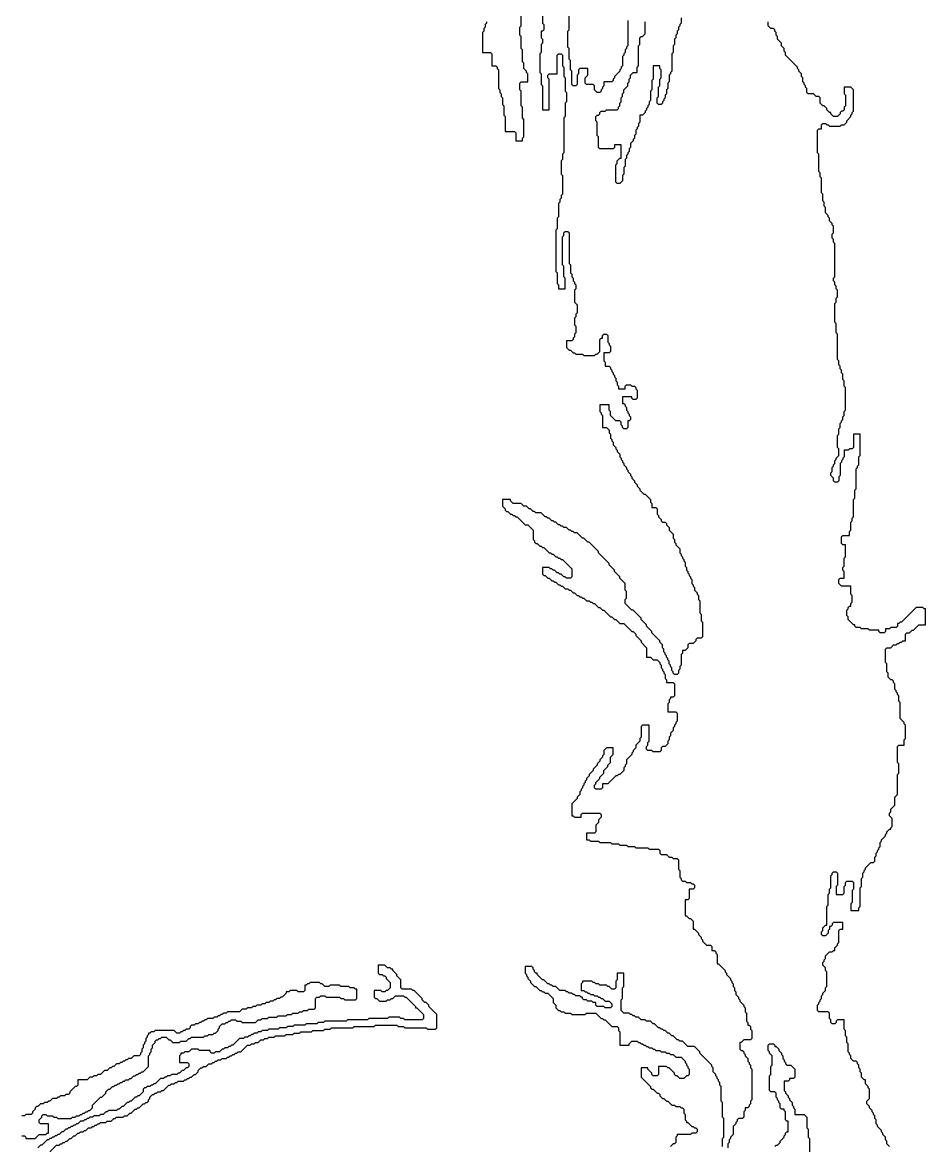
# Model space of a CAD drawing. Header units: metres. Extents: x 0 to 100, y 0 to 127.
# Drawn here: x 55.11 to 72.03, y 83.7 to 104.74 of the extents above; entities that cross this region are included whole.
import ezdxf

# ---------------------------------------------------------------- set-up
doc = ezdxf.new("R2010")
doc.units = ezdxf.units.M

msp = doc.modelspace()

# ---------------------------------------------------------------- linework, layer by layer
for points in [[(64.85, 106.4), (64.85, 104.725), (64.875, 104.7), (64.875, 104.6), (64.85, 104.575), (64.825, 104.575), (64.825, 104.45), (64.85, 104.425), (64.85, 104.35), (64.825, 104.325), (64.825, 104.175), (64.8, 104.15), (64.8, 103.8), (64.825, 103.775), (64.825, 103.575), (64.85, 103.55), (64.85, 103.1), (64.975, 103.1), (64.975, 103.675), (64.95, 103.7), (64.95, 103.75), (64.975, 103.775), (65.125, 103.775), (65.125, 104.125), (65.15, 104.15), (65.2, 104.15), (65.225, 104.125), (65.225, 103.925), (65.25, 103.9), (65.25, 103.725), (65.275, 103.7), (65.275, 103.45), (65.3, 103.425), (65.3, 103.25), (65.275, 103.225), (65.275, 102.975), (65.25, 102.95), (65.25, 102.3), (65.225, 102.275), (65.225, 102.175), (65.2, 102.15), (65.2, 101.9), (65.225, 101.875), (65.225, 101.525), (65.2, 101.5), (65.2, 101.45), (65.175, 101.425), (65.175, 101.375), (65.15, 101.35), (65.15, 101.1), (65.125, 101.075), (65.125, 100.875), (65.1, 100.85), (65.1, 100.075), (65.125, 100.05), (65.125, 99.85), (65.15, 99.825), (65.15, 99.75), (65.275, 99.75), (65.275, 99.95), (65.25, 99.975), (65.25, 100.175), (65.225, 100.2), (65.225, 100.725), (65.25, 100.75), (65.25, 100.8), (65.275, 100.825), (65.325, 100.825), (65.35, 100.8), (65.35, 100.225), (65.375, 100.2), (65.375, 100.05), (65.4, 100.025), (65.4, 99.975), (65.425, 99.95), (65.425, 99.9), (65.45, 99.875), (65.45, 99.85), (65.475, 99.825), (65.475, 99.75), (65.45, 99.725), (65.45, 99.5), (65.5, 99.45), (65.5, 99.3), (65.475, 99.275), (65.475, 99.225), (65.45, 99.2), (65.45, 99.075), (65.475, 99.05), (65.475, 98.925), (65.45, 98.9), (65.45, 98.85), (65.425, 98.825), (65.425, 98.8), (65.4, 98.775), (65.3, 98.775), (65.3, 98.65), (65.35, 98.6), (65.375, 98.6), (65.425, 98.55), (65.45, 98.55), (65.475, 98.525), (65.6, 98.525), (65.625, 98.5), (65.825, 98.5), (65.85, 98.525), (65.875, 98.525), (65.925, 98.575), (65.925, 98.8), (65.95, 98.825), (65.975, 98.825), (65.975, 98.875), (66, 98.9), (66.05, 98.9), (66.075, 98.875), (66.075, 98.75), (66.1, 98.725), (66.1, 98.7), (66.125, 98.675), (66.125, 98.575), (66.1, 98.55), (66, 98.55), (66, 98.4), (66.025, 98.375), (66.025, 98.3), (66.1, 98.3), (66.125, 98.275), (66.125, 98.25), (66.15, 98.225), (66.15, 98.2), (66.175, 98.175), (66.175, 98.15), (66.2, 98.125), (66.2, 98.1), (66.225, 98.075), (66.225, 98.025), (66.25, 98), (66.25, 97.95), (66.275, 97.925), (66.275, 97.875), (66.4, 97.875), (66.4, 97.925), (66.425, 97.95), (66.5, 97.95), (66.525, 97.925), (66.575, 97.925), (66.6, 97.9), (66.6, 97.875), (66.625, 97.85), (66.625, 97.7), (66.6, 97.675), (66.55, 97.675), (66.525, 97.7), (66.525, 97.725), (66.35, 97.725), (66.35, 97.6), (66.375, 97.6), (66.4, 97.575), (66.4, 97.55), (66.425, 97.525), (66.425, 97.475), (66.45, 97.45), (66.45, 97.425), (66.475, 97.4), (66.475, 97.375), (66.5, 97.35), (66.5, 97.3), (66.475, 97.275), (66.45, 97.275), (66.45, 97.15), (66.425, 97.125), (66.375, 97.125), (66.35, 97.15), (66.35, 97.175), (66.325, 97.2), (66.325, 97.25), (66.3, 97.275), (66.225, 97.275), (66.125, 97.375), (66.125, 97.45), (66.1, 97.475), (66.1, 97.575), (65.925, 97.575), (65.925, 97.45), (65.95, 97.425), (65.95, 97.4), (65.975, 97.375), (65.975, 97.15), (66.05, 97.15), (66.1, 97.1), (66.1, 97.05), (66.125, 97.025), (66.125, 96.95), (66.15, 96.925), (66.15, 96.9), (66.175, 96.875), (66.175, 96.825), (66.225, 96.775), (66.225, 96.75), (66.25, 96.725), (66.25, 96.7), (66.3, 96.65), (66.3, 96.6), (66.325, 96.575), (66.325, 96.55), (66.35, 96.525), (66.35, 96.5), (66.375, 96.475), (66.375, 96.45), (66.425, 96.4), (66.425, 96.375), (66.45, 96.35), (66.45, 96.325), (66.5, 96.275), (66.5, 96.25), (66.525, 96.225), (66.525, 96.2), (66.575, 96.15), (66.575, 96.125), (66.625, 96.075), (66.625, 96.05), (66.675, 96), (66.675, 95.975), (66.75, 95.9), (66.775, 95.9), (66.875, 95.8), (66.875, 95.75), (66.9, 95.725), (66.9, 95.65), (66.975, 95.65), (67, 95.625), (67, 95.525), (67.025, 95.5), (67.025, 95.475), (67.075, 95.425), (67.075, 95.4), (67.1, 95.375), (67.15, 95.375), (67.175, 95.35), (67.175, 95.325), (67.225, 95.275), (67.225, 95.225), (67.3, 95.15), (67.3, 95.075), (67.325, 95.05), (67.325, 95), (67.35, 94.975), (67.35, 94.95), (67.425, 94.875), (67.425, 94.8), (67.45, 94.775), (67.45, 94.75), (67.475, 94.725), (67.475, 94.7), (67.5, 94.675), (67.5, 94.65), (67.525, 94.625), (67.525, 94.55), (67.55, 94.525), (67.55, 94.475), (67.575, 94.45), (67.575, 94.425), (67.6, 94.4), (67.6, 94.375), (67.625, 94.35), (67.625, 94.325), (67.65, 94.3), (67.65, 94.225), (67.675, 94.2), (67.675, 94.175), (67.7, 94.15), (67.7, 94.1), (67.75, 94.05), (67.75, 94.025), (67.775, 94), (67.775, 93.925), (67.8, 93.9), (67.8, 93.675), (67.825, 93.65), (67.825, 93.525), (67.85, 93.5), (67.85, 93.225), (67.825, 93.2), (67.75, 93.2), (67.725, 93.175), (67.725, 93.15), (67.675, 93.1), (67.6, 93.1), (67.575, 93.075), (67.575, 93.025), (67.525, 92.975), (67.475, 92.975), (67.475, 92.925), (67.45, 92.9), (67.45, 92.7), (67.425, 92.675), (67.425, 92.625), (67.4, 92.6), (67.4, 92.55), (67.375, 92.525), (67.325, 92.525), (67.3, 92.55), (67.3, 92.575), (67.275, 92.6), (67.275, 92.65), (67.25, 92.675), (67.25, 92.7), (67.225, 92.725), (67.225, 92.775), (67.2, 92.8), (67.2, 92.825), (67.175, 92.85), (67.175, 92.875), (67.15, 92.9), (67.15, 92.925), (67.125, 92.95), (67.125, 93), (67.1, 93.025), (67.1, 93.075), (67.05, 93.125), (67.05, 93.15), (66.9, 93.3), (66.9, 93.325), (66.8, 93.425), (66.8, 93.45), (66.7, 93.55), (66.7, 93.575), (66.55, 93.725), (66.525, 93.725), (66.4, 93.85), (66.4, 93.925), (66.425, 93.95), (66.425, 94.075), (66.4, 94.1), (66.4, 94.225), (66.3, 94.325), (66.3, 94.35), (66.2, 94.45), (66.2, 94.475), (66.1, 94.575), (66.1, 94.6), (65.9, 94.8), (65.9, 94.825), (65.725, 95), (65.7, 95), (65.625, 95.075), (65.6, 95.075), (65.5, 95.175), (65.45, 95.175), (65.425, 95.2), (65.4, 95.2), (65.375, 95.225), (65.35, 95.225), (65.3, 95.275), (65.25, 95.275), (65.225, 95.3), (65.2, 95.3), (65.175, 95.325), (65.15, 95.325), (65.1, 95.375), (65.075, 95.375), (65.05, 95.4), (65.025, 95.4), (64.975, 95.45), (64.95, 95.45), (64.925, 95.475), (64.9, 95.475), (64.825, 95.55), (64.725, 95.55), (64.7, 95.575), (64.675, 95.575), (64.625, 95.625), (64.6, 95.625), (64.55, 95.675), (64.5, 95.675), (64.45, 95.725), (64.3, 95.725), (64.25, 95.775), (64.25, 95.8), (64.1, 95.8), (64.1, 95.675), (64.15, 95.625), (64.15, 95.6), (64.175, 95.575), (64.2, 95.575), (64.25, 95.525), (64.275, 95.525), (64.3, 95.5), (64.325, 95.5), (64.35, 95.475), (64.375, 95.475), (64.525, 95.325), (64.575, 95.325), (64.675, 95.225), (64.675, 95.05), (64.7, 95.025), (64.7, 95), (64.725, 94.975), (64.75, 94.975), (64.8, 94.925), (64.825, 94.925), (64.85, 94.9), (64.875, 94.9), (64.975, 94.8), (65, 94.8), (65.025, 94.775), (65.05, 94.775), (65.1, 94.725), (65.125, 94.725), (65.15, 94.7), (65.175, 94.7), (65.2, 94.675), (65.225, 94.675), (65.4, 94.5), (65.4, 94.35), (65.375, 94.325), (65.3, 94.325), (65.275, 94.35), (65.25, 94.35), (65.2, 94.4), (65.175, 94.4), (65.15, 94.425), (65.125, 94.425), (65.075, 94.475), (65.05, 94.475), (65.025, 94.5), (65, 94.5), (64.975, 94.525), (64.85, 94.525), (64.85, 94.4), (64.875, 94.375), (64.9, 94.375), (64.95, 94.325), (64.975, 94.325), (65.025, 94.275), (65.05, 94.275), (65.075, 94.25), (65.1, 94.25), (65.15, 94.2), (65.175, 94.2), (65.2, 94.175), (65.225, 94.175), (65.275, 94.125), (65.325, 94.125), (65.35, 94.1), (65.375, 94.1), (65.425, 94.05), (65.45, 94.05), (65.5, 94), (65.525, 94), (65.55, 93.975), (65.575, 93.975), (65.6, 93.95), (65.625, 93.95), (65.675, 93.9), (65.725, 93.9), (65.75, 93.875), (65.775, 93.875), (65.8, 93.85), (65.825, 93.85), (65.9, 93.775), (65.925, 93.775), (65.975, 93.725), (66, 93.725), (66.125, 93.6), (66.15, 93.6), (66.2, 93.55), (66.225, 93.55), (66.3, 93.475), (66.375, 93.475), (66.525, 93.325), (66.55, 93.325), (66.6, 93.275), (66.6, 93.25), (66.7, 93.15), (66.7, 93.125), (66.8, 93.025), (66.8, 92.85), (66.875, 92.85), (66.925, 92.8), (67, 92.8), (67.05, 92.75), (67.05, 92.725), (67.075, 92.7), (67.075, 92.65), (67.1, 92.625), (67.1, 92.6), (67.125, 92.575), (67.125, 92.55), (67.15, 92.525), (67.15, 92.45), (67.175, 92.425), (67.175, 92.375), (67.3, 92.375), (67.325, 92.35), (67.325, 92.125), (67.3, 92.1), (67.25, 92.1), (67.25, 92.075), (67.225, 92.05), (67.225, 92), (67.2, 91.975), (67.2, 91.825), (67.35, 91.825), (67.375, 91.8), (67.375, 91.65), (67.35, 91.625), (67.35, 91.6), (67.325, 91.575), (67.325, 91.55), (67.3, 91.525), (67.3, 91.475), (67.25, 91.425), (67.25, 91.375), (67.225, 91.35), (67.225, 91.3), (67.2, 91.275), (67.2, 91.225), (67.15, 91.175), (67.1, 91.175), (67.075, 91.15), (67.075, 91.1), (67.05, 91.075), (66.925, 91.075), (66.9, 91.1), (66.825, 91.1), (66.8, 91.125), (66.8, 91.175), (66.825, 91.2), (66.825, 91.25), (66.85, 91.275), (66.85, 91.575), (66.725, 91.575), (66.7, 91.55), (66.7, 91.35), (66.675, 91.325), (66.675, 91.275), (66.6, 91.2), (66.6, 91.15), (66.55, 91.1), (66.55, 91.075), (66.525, 91.05), (66.525, 91.025), (66.425, 90.925), (66.425, 90.85), (66.4, 90.825), (66.4, 90.8), (66.375, 90.775), (66.375, 90.725), (66.3, 90.65), (66.275, 90.65), (66.25, 90.625), (66.225, 90.625), (66.075, 90.475), (65.975, 90.475), (65.975, 90.4), (65.95, 90.375), (65.85, 90.375), (65.825, 90.4), (65.825, 90.45), (65.85, 90.475), (65.85, 90.5), (65.925, 90.575), (65.925, 90.6), (66, 90.675), (66, 90.725), (66.075, 90.8), (66.075, 90.825), (66.125, 90.875), (66.125, 90.975), (66.175, 91.025), (66.175, 91.15), (66.05, 91.15), (66, 91.1), (66, 91.025), (65.975, 91), (65.975, 90.975), (65.925, 90.925), (65.925, 90.9), (65.875, 90.85), (65.875, 90.825), (65.8, 90.75), (65.8, 90.725), (65.725, 90.65), (65.725, 90.625), (65.675, 90.575), (65.675, 90.55), (65.65, 90.525), (65.65, 90.5), (65.625, 90.475), (65.625, 90.45), (65.6, 90.425), (65.6, 90.4), (65.575, 90.375), (65.575, 90.35), (65.55, 90.325), (65.55, 90.275), (65.5, 90.225), (65.5, 90.2), (65.4, 90.1), (65.4, 89.875), (65.425, 89.875), (65.45, 89.85), (65.575, 89.85), (65.575, 89.9), (65.6, 89.925), (65.925, 89.925), (65.95, 89.9), (65.95, 89.85), (65.9, 89.8), (65.9, 89.75), (65.85, 89.7), (65.85, 89.575), (65.825, 89.55), (65.675, 89.55), (65.675, 89.425), (65.725, 89.425), (65.75, 89.4), (65.9, 89.4), (65.925, 89.375), (66.125, 89.375), (66.15, 89.35), (66.275, 89.35), (66.3, 89.325), (66.425, 89.325), (66.45, 89.3), (66.575, 89.3), (66.6, 89.275), (66.825, 89.275), (66.85, 89.25), (67.025, 89.25), (67.05, 89.225), (67.05, 89.175), (67.075, 89.15), (67.175, 89.15), (67.225, 89.1), (67.275, 89.1), (67.3, 89.075), (67.375, 89.075), (67.4, 89.05), (67.4, 88.875), (67.425, 88.85), (67.425, 88.725), (67.45, 88.7), (67.45, 88.675), (67.475, 88.65), (67.525, 88.65), (67.55, 88.625), (67.625, 88.625), (67.65, 88.6), (67.675, 88.6), (67.7, 88.575), (67.7, 88.525), (67.675, 88.5), (67.6, 88.5), (67.6, 88.325), (67.575, 88.3), (67.525, 88.3), (67.525, 88), (67.55, 88), (67.6, 87.95), (67.625, 87.95), (67.675, 87.9), (67.675, 87.75), (67.7, 87.75), (67.775, 87.675), (67.775, 87.65), (67.825, 87.6), (67.825, 87.575), (67.85, 87.55), (67.85, 87.525), (67.925, 87.45), (68, 87.45), (68.025, 87.425), (68.025, 87.35), (68.075, 87.35), (68.1, 87.325), (68.1, 87.3), (68.125, 87.275), (68.125, 87.1), (68.15, 87.1), (68.275, 86.975), (68.275, 86.95), (68.3, 86.925), (68.3, 86.9), (68.375, 86.825), (68.375, 86.8), (68.4, 86.775), (68.4, 86.75), (68.425, 86.725), (68.425, 86.675), (68.45, 86.65), (68.45, 86.6), (68.475, 86.575), (68.475, 86.525), (68.525, 86.475), (68.525, 86.45), (68.55, 86.425), (68.55, 86.4), (68.625, 86.325), (68.625, 86.3), (68.65, 86.275), (68.65, 86.2), (68.675, 86.175), (68.675, 86.025), (68.7, 86), (68.7, 85.95), (68.725, 85.95), (68.75, 85.925), (68.75, 85.875), (68.775, 85.85), (68.775, 85.7), (68.75, 85.675), (68.625, 85.675), (68.575, 85.625), (68.55, 85.625), (68.55, 85.5), (68.575, 85.475), (68.6, 85.475), (68.625, 85.45), (68.625, 85.425), (68.65, 85.4), (68.65, 85.375), (68.7, 85.325), (68.7, 85.275), (68.725, 85.25), (68.725, 85.225), (68.75, 85.2), (68.75, 85.15), (68.775, 85.125), (68.775, 84.55), (68.75, 84.525), (68.75, 84.475), (68.725, 84.45), (68.725, 84.425), (68.7, 84.4), (68.65, 84.4), (68.65, 84.35), (68.625, 84.325), (68.625, 84.225), (68.6, 84.2), (68.525, 84.2), (68.5, 84.175), (68.5, 84.15), (68.475, 84.125), (68.475, 84.1), (68.425, 84.05), (68.425, 83.9), (68.375, 83.85), (68.375, 83.825), (68.35, 83.8), (68.35, 83.75), (68.325, 83.725), (68.325, 83.65)], [(63.8, 104.75), (63.8, 104.725), (63.775, 104.7), (63.775, 104.65), (63.75, 104.625), (63.75, 104.575), (63.725, 104.55), (63.725, 104.175), (63.875, 104.175), (63.9, 104.15), (63.9, 103.925), (63.975, 103.925), (64, 103.9), (64, 103.875), (64.025, 103.85), (64.025, 103.5), (64.05, 103.475), (64.05, 103.425), (64.075, 103.4), (64.075, 103.35), (64.1, 103.325), (64.1, 103.2), (64.125, 103.175), (64.125, 103), (64.15, 102.975), (64.15, 102.7), (64.325, 102.7), (64.35, 102.675), (64.35, 102.525), (64.475, 102.525), (64.475, 102.575), (64.5, 102.6), (64.5, 102.925), (64.475, 102.95), (64.475, 103.15), (64.45, 103.175), (64.45, 103.45), (64.425, 103.475), (64.425, 103.6), (64.45, 103.625), (64.575, 103.625), (64.575, 103.775), (64.55, 103.8), (64.55, 103.825), (64.5, 103.875), (64.5, 103.975), (64.475, 104), (64.475, 104.225), (64.45, 104.25), (64.45, 104.475), (64.425, 104.5), (64.425, 104.65), (64.45, 104.675), (64.45, 104.875)], [(66.45, 104.775), (66.45, 104.3), (66.425, 104.275), (66.425, 104.25), (66.4, 104.225), (66.4, 104.175), (66.375, 104.15), (66.375, 104.125), (66.35, 104.1), (66.35, 103.925), (66.325, 103.9), (66.325, 103.875), (66.3, 103.85), (66.3, 103.825), (66.2, 103.725), (66.2, 103.7), (66.175, 103.675), (66.175, 103.65), (66.15, 103.625), (66, 103.625), (66, 103.55), (65.975, 103.525), (65.975, 103.5), (65.95, 103.475), (65.95, 103.45), (65.925, 103.425), (65.875, 103.425), (65.825, 103.475), (65.825, 103.55), (65.8, 103.575), (65.675, 103.575), (65.65, 103.6), (65.65, 103.7), (65.7, 103.75), (65.7, 103.875), (65.55, 103.875), (65.525, 103.85), (65.525, 103.775), (65.5, 103.75), (65.5, 103.575), (65.475, 103.55), (65.425, 103.55), (65.4, 103.575), (65.4, 103.825), (65.375, 103.85), (65.375, 104.025), (65.35, 104.05), (65.35, 104.25), (65.325, 104.275), (65.325, 104.575), (65.35, 104.6), (65.35, 104.95)], [(67.45, 104.825), (67.45, 104.725), (67.425, 104.7), (67.425, 104.675), (67.4, 104.65), (67.4, 104.6), (67.375, 104.575), (67.375, 104.525), (67.35, 104.5), (67.35, 104.45), (67.325, 104.425), (67.325, 104.325), (67.3, 104.3), (67.3, 104.175), (67.275, 104.15), (67.275, 103.825), (67.25, 103.8), (67.25, 103.775), (67.225, 103.75), (67.225, 103.625), (67.2, 103.6), (67.2, 103.5), (67.175, 103.475), (67.175, 103.4), (67.15, 103.375), (67.15, 103.325), (67.125, 103.3), (67.125, 103.275), (67.1, 103.25), (67.1, 103.225), (67.075, 103.2), (67.025, 103.2), (67, 103.225), (67, 103.325), (67.025, 103.35), (67.025, 103.525), (67.05, 103.55), (67.05, 103.675), (67.075, 103.7), (67.075, 103.85), (67.05, 103.875), (67.05, 103.925), (66.925, 103.925), (66.925, 103.675), (66.9, 103.65), (66.9, 103.475), (66.875, 103.45), (66.875, 103.275), (66.85, 103.25), (66.85, 103.2), (66.825, 103.175), (66.825, 103.15), (66.8, 103.125), (66.8, 103.1), (66.775, 103.075), (66.775, 103.05), (66.725, 103), (66.675, 103), (66.675, 102.875), (66.65, 102.85), (66.65, 102.8), (66.625, 102.775), (66.625, 102.75), (66.6, 102.725), (66.6, 102.65), (66.575, 102.625), (66.575, 102.575), (66.55, 102.55), (66.55, 102.525), (66.5, 102.475), (66.5, 102.4), (66.475, 102.375), (66.475, 102.325), (66.45, 102.3), (66.45, 102.275), (66.425, 102.25), (66.425, 102.2), (66.4, 102.175), (66.4, 102.05), (66.375, 102.025), (66.375, 101.9), (66.35, 101.875), (66.35, 101.775), (66.3, 101.725), (66.25, 101.725), (66.225, 101.75), (66.225, 102.075), (66.25, 102.1), (66.25, 102.15), (66.3, 102.2), (66.325, 102.2), (66.325, 102.45), (66.2, 102.45), (66.2, 102.4), (66.175, 102.375), (65.925, 102.375), (65.9, 102.4), (65.9, 102.6), (65.875, 102.625), (65.875, 102.875), (65.85, 102.9), (65.85, 102.975), (65.875, 103), (65.9, 103), (65.925, 103.025), (65.925, 103.05), (65.95, 103.075), (66.025, 103.075), (66.05, 103.1), (66.25, 103.1), (66.275, 103.125), (66.275, 103.15), (66.3, 103.175), (66.3, 103.225), (66.325, 103.25), (66.325, 103.325), (66.35, 103.35), (66.35, 103.4), (66.375, 103.425), (66.375, 103.475), (66.45, 103.55), (66.45, 103.6), (66.475, 103.625), (66.475, 103.675), (66.5, 103.7), (66.5, 103.75), (66.55, 103.8), (66.625, 103.8), (66.625, 103.9), (66.65, 103.925), (66.65, 104.3), (66.675, 104.325), (66.675, 104.45), (66.7, 104.475), (66.725, 104.475), (66.775, 104.525), (66.775, 104.75)], [(71.35, 83.675), (71.3, 83.725), (71.3, 83.775), (71.275, 83.8), (71.275, 83.85), (71.225, 83.9), (71.225, 83.925), (71.2, 83.95), (71.2, 83.975), (71.125, 84.05), (71.125, 84.075), (71.1, 84.1), (71.1, 84.175), (71.075, 84.2), (71.075, 84.25), (71.05, 84.275), (71.05, 84.3), (71.025, 84.325), (71.025, 84.35), (70.975, 84.4), (70.975, 84.425), (70.925, 84.475), (70.925, 84.525), (70.975, 84.575), (70.975, 84.75), (70.95, 84.775), (70.95, 84.8), (70.9, 84.85), (70.9, 84.925), (70.875, 84.925), (70.825, 84.975), (70.825, 85.05), (70.8, 85.075), (70.8, 85.125), (70.775, 85.15), (70.775, 85.2), (70.75, 85.225), (70.75, 85.25), (70.725, 85.275), (70.675, 85.275), (70.625, 85.325), (70.625, 85.375), (70.6, 85.4), (70.6, 85.425), (70.575, 85.45), (70.575, 85.6), (70.55, 85.625), (70.55, 85.725), (70.525, 85.75), (70.525, 85.85), (70.5, 85.875), (70.5, 86.05), (70.375, 86.05), (70.35, 86.025), (70.35, 86), (70.325, 85.975), (70.275, 85.975), (70.25, 86), (70.25, 86.05), (70.225, 86.075), (70.225, 86.175), (70.2, 86.2), (70.025, 86.2), (70, 86.225), (70, 86.325), (70.025, 86.35), (70.025, 86.375), (70.05, 86.4), (70.05, 86.425), (70.075, 86.45), (70.075, 86.5), (70.1, 86.525), (70.1, 86.55), (70.15, 86.6), (70.15, 86.65), (70.175, 86.675), (70.175, 86.95), (70.15, 86.975), (70.15, 87.025), (70.1, 87.075), (70.1, 87.125), (70.125, 87.15), (70.125, 87.175), (70.15, 87.2), (70.15, 87.25), (70.225, 87.325), (70.275, 87.325), (70.3, 87.35), (70.325, 87.35), (70.325, 87.4), (70.375, 87.45), (70.375, 87.475), (70.4, 87.5), (70.4, 87.725), (70.425, 87.75), (70.475, 87.75), (70.475, 87.875), (70.3, 87.875), (70.275, 87.85), (70.275, 87.825), (70.25, 87.8), (70.225, 87.8), (70.225, 87.75), (70.2, 87.725), (70.2, 87.675), (70.15, 87.625), (70.1, 87.625), (70.075, 87.65), (70.075, 87.7), (70.1, 87.725), (70.1, 87.775), (70.15, 87.825), (70.175, 87.825), (70.175, 88.175), (70.2, 88.2), (70.2, 88.4), (70.225, 88.425), (70.225, 88.5), (70.25, 88.525), (70.25, 88.75), (70.275, 88.775), (70.275, 88.8), (70.3, 88.825), (70.35, 88.825), (70.375, 88.8), (70.375, 88.575), (70.35, 88.55), (70.35, 88.4), (70.475, 88.4), (70.5, 88.425), (70.5, 88.55), (70.525, 88.575), (70.525, 88.625), (70.55, 88.65), (70.65, 88.65), (70.675, 88.625), (70.675, 88.5), (70.65, 88.475), (70.65, 88.25), (70.625, 88.225), (70.625, 88.1), (70.775, 88.1), (70.775, 88.15), (70.8, 88.175), (70.8, 88.525), (70.825, 88.55), (70.825, 88.7), (70.85, 88.725), (70.85, 88.8), (70.875, 88.825), (70.875, 88.85), (70.9, 88.875), (70.9, 88.9), (71, 89), (71.05, 89), (71.075, 89.025), (71.075, 89.1), (71.1, 89.125), (71.1, 89.175), (71.125, 89.2), (71.125, 89.225), (71.15, 89.25), (71.15, 89.275), (71.175, 89.3), (71.175, 89.375), (71.2, 89.4), (71.2, 89.425), (71.275, 89.5), (71.275, 89.525), (71.3, 89.55), (71.3, 89.575), (71.35, 89.625), (71.375, 89.625), (71.375, 89.65), (71.4, 89.675), (71.4, 89.825), (71.35, 89.875), (71.35, 89.925), (71.375, 89.95), (71.375, 90), (71.45, 90.075), (71.45, 90.225), (71.5, 90.275), (71.5, 90.65), (71.525, 90.675), (71.525, 90.85), (71.5, 90.875), (71.5, 91.175), (71.525, 91.2), (71.625, 91.2), (71.625, 91.3), (71.65, 91.325), (71.65, 91.575), (71.625, 91.6), (71.625, 91.625), (71.55, 91.7), (71.55, 92), (71.525, 92.025), (71.525, 92.125), (71.5, 92.15), (71.5, 92.175), (71.475, 92.2), (71.475, 92.225), (71.45, 92.25), (71.45, 92.35), (71.425, 92.375), (71.425, 92.4), (71.4, 92.425), (71.375, 92.425), (71.325, 92.475), (71.325, 92.55), (71.3, 92.575), (71.3, 92.725), (71.275, 92.75), (71.275, 93), (71.3, 93.025), (71.375, 93.025), (71.425, 93.075), (71.475, 93.075), (71.5, 93.1), (71.525, 93.1), (71.55, 93.125), (71.575, 93.125), (71.6, 93.15), (71.65, 93.15), (71.65, 93.275), (71.675, 93.3), (71.725, 93.3), (71.775, 93.35), (71.8, 93.35), (71.9, 93.45), (72.025, 93.45), (72.025, 93.75), (72, 93.75), (71.975, 93.775), (71.85, 93.775), (71.575, 93.5), (71.55, 93.5), (71.525, 93.475), (71.5, 93.475), (71.5, 93.425), (71.475, 93.4), (71.375, 93.4), (71.35, 93.375), (71.275, 93.375), (71.275, 93.325), (71.25, 93.3), (71.175, 93.3), (71.15, 93.325), (71.15, 93.35), (70.975, 93.35), (70.95, 93.375), (70.825, 93.375), (70.8, 93.4), (70.725, 93.4), (70.7, 93.425), (70.7, 93.45), (70.675, 93.45), (70.575, 93.55), (70.575, 93.6), (70.55, 93.625), (70.55, 93.725), (70.575, 93.75), (70.575, 93.775), (70.6, 93.8), (70.625, 93.8), (70.625, 93.85), (70.65, 93.875), (70.65, 94), (70.625, 94.025), (70.625, 94.175), (70.45, 94.175), (70.4, 94.225), (70.4, 94.3), (70.425, 94.325), (70.5, 94.325), (70.5, 94.45), (70.475, 94.475), (70.475, 94.525), (70.5, 94.55), (70.5, 94.7), (70.525, 94.725), (70.525, 94.95), (70.475, 94.95), (70.45, 94.975), (70.45, 95.1), (70.475, 95.125), (70.6, 95.125), (70.6, 95.2), (70.625, 95.225), (70.625, 95.375), (70.65, 95.4), (70.65, 95.45), (70.675, 95.475), (70.675, 95.8), (70.7, 95.825), (70.7, 95.975), (70.725, 96), (70.725, 96.375), (70.75, 96.4), (70.75, 96.425), (70.775, 96.45), (70.775, 96.6), (70.8, 96.625), (70.8, 97.025), (70.675, 97.025), (70.675, 96.775), (70.65, 96.75), (70.6, 96.75), (70.575, 96.725), (70.5, 96.725), (70.5, 96.6), (70.475, 96.575), (70.475, 96.55), (70.45, 96.525), (70.45, 96.5), (70.425, 96.475), (70.425, 96.25), (70.4, 96.225), (70.4, 96.15), (70.375, 96.125), (70.325, 96.125), (70.3, 96.15), (70.3, 96.2), (70.25, 96.25), (70.25, 96.3), (70.275, 96.325), (70.275, 96.4), (70.3, 96.425), (70.3, 96.45), (70.325, 96.475), (70.325, 96.525), (70.35, 96.55), (70.35, 96.575), (70.4, 96.625), (70.4, 96.75), (70.375, 96.775), (70.375, 97), (70.4, 97.025), (70.4, 97.125), (70.425, 97.15), (70.425, 97.225), (70.45, 97.25), (70.45, 97.275), (70.475, 97.3), (70.475, 97.35), (70.5, 97.375), (70.5, 97.45), (70.525, 97.475), (70.525, 97.9), (70.5, 97.925), (70.5, 98.025), (70.475, 98.05), (70.475, 98.15), (70.45, 98.175), (70.45, 98.225), (70.425, 98.25), (70.425, 98.3), (70.4, 98.325), (70.4, 98.4), (70.375, 98.425), (70.375, 98.9), (70.35, 98.925), (70.35, 99.1), (70.325, 99.125), (70.325, 99.475), (70.35, 99.5), (70.35, 99.575), (70.375, 99.6), (70.375, 99.725), (70.35, 99.75), (70.35, 99.8), (70.325, 99.825), (70.325, 99.875), (70.3, 99.9), (70.3, 99.95), (70.325, 99.975), (70.325, 100.6), (70.3, 100.625), (70.3, 100.675), (70.275, 100.7), (70.275, 100.775), (70.3, 100.8), (70.3, 100.925), (70.275, 100.95), (70.275, 100.975), (70.225, 101.025), (70.225, 101.075), (70.2, 101.1), (70.2, 101.125), (70.15, 101.175), (70.15, 101.275), (70.125, 101.3), (70.125, 101.375), (70.1, 101.4), (70.1, 101.525), (70.075, 101.55), (70.075, 101.825), (70.05, 101.85), (70.05, 101.925), (70.025, 101.95), (70.025, 102.275), (70, 102.3), (70, 102.725), (70.025, 102.75), (70.075, 102.75), (70.075, 102.825), (70.1, 102.85), (70.15, 102.85), (70.175, 102.825), (70.2, 102.825), (70.225, 102.8), (70.425, 102.8), (70.45, 102.825), (70.5, 102.825), (70.55, 102.875), (70.55, 102.9), (70.625, 102.975), (70.625, 103), (70.65, 103.025), (70.65, 103.05), (70.675, 103.075), (70.675, 103.475), (70.625, 103.525), (70.5, 103.525), (70.5, 103.4), (70.525, 103.375), (70.525, 103.175), (70.5, 103.15), (70.5, 103.1), (70.475, 103.075), (70.45, 103.075), (70.425, 103.05), (70.425, 103.025), (70.375, 102.975), (70.3, 102.975), (70.25, 103.025), (70.25, 103.05), (70.225, 103.05), (70.175, 103.1), (70.175, 103.125), (70.125, 103.175), (70.1, 103.175), (70.05, 103.225), (70.05, 103.325), (70.025, 103.35), (69.975, 103.35), (69.925, 103.4), (69.825, 103.4), (69.8, 103.425), (69.8, 103.5), (69.775, 103.525), (69.775, 103.55), (69.75, 103.575), (69.75, 103.6), (69.725, 103.625), (69.725, 103.7), (69.7, 103.725), (69.7, 103.775), (69.65, 103.825), (69.65, 103.85), (69.625, 103.875), (69.625, 103.9), (69.4, 104.125), (69.4, 104.175), (69.375, 104.2), (69.375, 104.25), (69.325, 104.3), (69.325, 104.35), (69.25, 104.425), (69.25, 104.475), (69.225, 104.5), (69.225, 104.55), (69.2, 104.575), (69.2, 104.6), (69.175, 104.625), (69.125, 104.625), (69.075, 104.675), (69.075, 104.75)], [(55.625, 83.575), (55.75, 83.7), (55.8, 83.7), (55.825, 83.725), (55.85, 83.725), (55.875, 83.75), (55.9, 83.75), (55.925, 83.775), (55.95, 83.775), (56, 83.825), (56.025, 83.825), (56.075, 83.875), (56.1, 83.875), (56.15, 83.925), (56.175, 83.925), (56.2, 83.95), (56.25, 83.95), (56.275, 83.975), (56.3, 83.975), (56.35, 84.025), (56.4, 84.025), (56.425, 84.05), (56.45, 84.05), (56.475, 84.075), (56.5, 84.075), (56.525, 84.1), (56.55, 84.1), (56.575, 84.125), (56.675, 84.125), (56.7, 84.15), (56.775, 84.15), (56.825, 84.2), (56.85, 84.2), (56.875, 84.225), (57, 84.225), (57.025, 84.25), (57.075, 84.25), (57.125, 84.3), (57.15, 84.3), (57.225, 84.375), (57.25, 84.375), (57.275, 84.4), (57.3, 84.4), (57.375, 84.475), (57.4, 84.475), (57.425, 84.5), (57.45, 84.5), (57.475, 84.525), (57.475, 84.55), (57.5, 84.575), (57.5, 84.6), (57.55, 84.65), (57.575, 84.65), (57.6, 84.675), (57.625, 84.675), (57.65, 84.7), (57.7, 84.7), (57.725, 84.725), (57.75, 84.725), (57.85, 84.825), (57.875, 84.825), (57.9, 84.85), (57.95, 84.85), (57.975, 84.875), (58, 84.875), (58.025, 84.9), (58.125, 84.9), (58.15, 84.925), (58.175, 84.925), (58.2, 84.95), (58.225, 84.95), (58.25, 84.975), (58.275, 84.975), (58.325, 85.025), (58.35, 85.025), (58.4, 85.075), (58.4, 85.1), (58.45, 85.15), (58.475, 85.15), (58.5, 85.175), (58.55, 85.175), (58.6, 85.225), (58.65, 85.225), (58.675, 85.25), (58.7, 85.25), (58.725, 85.275), (58.75, 85.275), (58.775, 85.3), (58.825, 85.3), (58.85, 85.325), (58.925, 85.325), (58.95, 85.35), (58.975, 85.35), (59, 85.375), (59.025, 85.375), (59.05, 85.4), (59.075, 85.4), (59.1, 85.425), (59.125, 85.425), (59.15, 85.45), (59.2, 85.45), (59.325, 85.575), (59.375, 85.575), (59.4, 85.6), (59.45, 85.6), (59.475, 85.625), (59.525, 85.625), (59.575, 85.675), (59.625, 85.675), (59.65, 85.7), (59.7, 85.7), (59.725, 85.725), (59.825, 85.725), (59.85, 85.75), (60.025, 85.75), (60.05, 85.775), (60.175, 85.775), (60.2, 85.8), (60.3, 85.8), (60.325, 85.825), (60.525, 85.825), (60.55, 85.85), (60.75, 85.85), (60.775, 85.875), (60.875, 85.875), (60.9, 85.9), (61.3, 85.9), (61.325, 85.925), (61.7, 85.925), (61.725, 85.95), (62.125, 85.95), (62.15, 85.925), (62.25, 85.925), (62.275, 85.9), (62.675, 85.9), (62.7, 85.875), (62.85, 85.875), (62.875, 85.9), (62.875, 86.15), (62.725, 86.3), (62.725, 86.325), (62.675, 86.375), (62.65, 86.375), (62.6, 86.425), (62.6, 86.45), (62.45, 86.6), (62.425, 86.6), (62.4, 86.625), (62.225, 86.625), (62.2, 86.65), (62.2, 86.8), (62.125, 86.875), (62.125, 86.9), (62.05, 86.975), (62.05, 87), (62.025, 87), (62, 87.025), (61.95, 87.025), (61.9, 87.075), (61.775, 87.075), (61.775, 86.925), (61.8, 86.9), (61.85, 86.9), (61.875, 86.875), (61.9, 86.875), (61.925, 86.85), (61.925, 86.825), (62, 86.75), (62, 86.65), (61.95, 86.6), (61.925, 86.6), (61.9, 86.575), (61.85, 86.575), (61.825, 86.6), (61.7, 86.6), (61.7, 86.475), (61.725, 86.45), (61.75, 86.45), (61.8, 86.4), (61.925, 86.4), (61.95, 86.425), (62, 86.425), (62.025, 86.45), (62.05, 86.45), (62.1, 86.5), (62.25, 86.5), (62.275, 86.475), (62.3, 86.475), (62.475, 86.3), (62.475, 86.275), (62.5, 86.275), (62.625, 86.15), (62.625, 86.075), (62.6, 86.05), (62.275, 86.05), (62.25, 86.075), (62.2, 86.075), (62.175, 86.1), (61.975, 86.1), (61.95, 86.075), (61.6, 86.075), (61.575, 86.05), (61.2, 86.05), (61.175, 86.025), (60.775, 86.025), (60.75, 86), (60.65, 86), (60.625, 85.975), (60.425, 85.975), (60.4, 85.95), (60.2, 85.95), (60.175, 85.925), (60.075, 85.925), (60.05, 85.9), (59.925, 85.9), (59.9, 85.875), (59.725, 85.875), (59.7, 85.85), (59.6, 85.85), (59.575, 85.825), (59.525, 85.825), (59.5, 85.8), (59.45, 85.8), (59.425, 85.775), (59.4, 85.775), (59.375, 85.75), (59.35, 85.75), (59.325, 85.725), (59.275, 85.725), (59.25, 85.7), (59.175, 85.7), (59.05, 85.575), (59.025, 85.575), (59, 85.55), (58.975, 85.55), (58.95, 85.525), (58.9, 85.525), (58.875, 85.5), (58.85, 85.5), (58.8, 85.45), (58.725, 85.45), (58.7, 85.425), (58.65, 85.425), (58.625, 85.45), (58.625, 85.475), (58.425, 85.475), (58.4, 85.5), (58.275, 85.5), (58.225, 85.45), (58.15, 85.45), (58.125, 85.425), (58.075, 85.425), (58.075, 85.4), (58.05, 85.375), (58.05, 85.25), (58.2, 85.25), (58.225, 85.225), (58.225, 85.175), (58.2, 85.15), (58.175, 85.15), (58.125, 85.1), (58.1, 85.1), (58.05, 85.05), (58.025, 85.05), (58, 85.025), (57.9, 85.025), (57.875, 85), (57.825, 85), (57.8, 84.975), (57.775, 84.975), (57.75, 84.95), (57.7, 84.95), (57.6, 84.85), (57.575, 84.85), (57.55, 84.825), (57.525, 84.825), (57.5, 84.8), (57.45, 84.8), (57.425, 84.775), (57.4, 84.775), (57.375, 84.75), (57.375, 84.7), (57.3, 84.625), (57.275, 84.625), (57.25, 84.6), (57.225, 84.6), (57.15, 84.525), (57.125, 84.525), (57.1, 84.5), (57.075, 84.5), (57, 84.425), (56.975, 84.425), (56.925, 84.375), (56.9, 84.375), (56.875, 84.35), (56.725, 84.35), (56.7, 84.325), (56.675, 84.325), (56.625, 84.275), (56.575, 84.275), (56.55, 84.25), (56.45, 84.25), (56.425, 84.225), (56.375, 84.225), (56.35, 84.2), (56.325, 84.2), (56.3, 84.175), (56.275, 84.175), (56.25, 84.15), (56.2, 84.15), (56.15, 84.1), (56.125, 84.1), (56.1, 84.075), (56.075, 84.075), (56.05, 84.05), (56.025, 84.05), (56, 84.025), (55.975, 84.025), (55.95, 84), (55.925, 84), (55.875, 83.95), (55.85, 83.95), (55.8, 83.9), (55.775, 83.9), (55.75, 83.875), (55.725, 83.875), (55.7, 83.85), (55.675, 83.85), (55.65, 83.825), (55.625, 83.825), (55.6, 83.8), (55.575, 83.8), (55.475, 83.7), (55.45, 83.7), (55.4, 83.65)], [(68.225, 83.675), (68.225, 83.825), (68.25, 83.85), (68.25, 84.2), (68.225, 84.225), (68.225, 84.5), (68.2, 84.525), (68.2, 84.8), (68.175, 84.825), (68.175, 84.875), (68.15, 84.9), (68.15, 84.925), (68.125, 84.95), (68.125, 84.975), (68.1, 85), (68.1, 85.025), (68.05, 85.075), (68.05, 85.15), (68.025, 85.175), (68.025, 85.2), (67.8, 85.425), (67.8, 85.45), (67.7, 85.55), (67.575, 85.55), (67.475, 85.65), (67.425, 85.65), (67.4, 85.675), (67.375, 85.675), (67.3, 85.75), (67.275, 85.75), (67.225, 85.8), (67.2, 85.8), (67.15, 85.85), (67.125, 85.85), (67.1, 85.875), (67.075, 85.875), (67.05, 85.9), (67.025, 85.9), (66.95, 85.975), (66.925, 85.975), (66.875, 86.025), (66.8, 86.025), (66.775, 86.05), (66.7, 86.05), (66.65, 86.1), (66.6, 86.1), (66.575, 86.125), (66.55, 86.125), (66.525, 86.15), (66.5, 86.15), (66.475, 86.175), (66.375, 86.175), (66.325, 86.225), (66.325, 86.425), (66.35, 86.45), (66.35, 86.65), (66.375, 86.675), (66.375, 86.925), (66.25, 86.925), (66.25, 86.8), (66.225, 86.775), (66.225, 86.65), (66.2, 86.625), (66.15, 86.625), (66.1, 86.675), (66.075, 86.675), (66.05, 86.7), (65.925, 86.7), (65.9, 86.725), (65.85, 86.725), (65.825, 86.75), (65.8, 86.75), (65.775, 86.775), (65.6, 86.775), (65.6, 86.75), (65.575, 86.725), (65.575, 86.6), (65.625, 86.6), (65.65, 86.575), (65.675, 86.575), (65.7, 86.55), (65.725, 86.55), (65.75, 86.525), (65.8, 86.525), (65.825, 86.5), (65.875, 86.5), (65.9, 86.475), (65.925, 86.475), (65.95, 86.45), (65.975, 86.45), (66.025, 86.4), (66.1, 86.4), (66.15, 86.35), (66.15, 86.3), (66.125, 86.275), (66.025, 86.275), (66, 86.3), (65.875, 86.3), (65.85, 86.325), (65.85, 86.375), (65.8, 86.375), (65.775, 86.4), (65.7, 86.4), (65.675, 86.425), (65.625, 86.425), (65.6, 86.45), (65.6, 86.475), (65.575, 86.475), (65.55, 86.5), (65.475, 86.5), (65.45, 86.525), (65.425, 86.525), (65.4, 86.55), (65.35, 86.55), (65.325, 86.575), (65.3, 86.575), (65.275, 86.6), (65.175, 86.6), (65.1, 86.675), (65.05, 86.675), (65.025, 86.7), (65, 86.7), (64.975, 86.725), (64.95, 86.725), (64.875, 86.8), (64.85, 86.8), (64.75, 86.9), (64.75, 86.925), (64.725, 86.925), (64.7, 86.95), (64.7, 86.975), (64.675, 87), (64.675, 87.025), (64.65, 87.05), (64.525, 87.05), (64.525, 86.925), (64.55, 86.9), (64.55, 86.875), (64.575, 86.85), (64.575, 86.825), (64.625, 86.775), (64.625, 86.75), (64.7, 86.675), (64.725, 86.675), (64.8, 86.6), (64.825, 86.6), (64.85, 86.575), (64.875, 86.575), (64.9, 86.55), (64.95, 86.55), (65.05, 86.45), (65.05, 86.375), (65.1, 86.325), (65.1, 86.275), (65.15, 86.225), (65.175, 86.225), (65.2, 86.2), (65.25, 86.2), (65.275, 86.175), (65.375, 86.175), (65.4, 86.15), (65.65, 86.15), (65.675, 86.175), (65.85, 86.175), (65.95, 86.075), (65.975, 86.075), (66, 86.05), (66.025, 86.05), (66.15, 85.925), (66.25, 85.925), (66.275, 85.9), (66.275, 85.85), (66.3, 85.825), (66.3, 85.575), (66.475, 85.575), (66.475, 85.6), (66.525, 85.65), (66.625, 85.65), (66.65, 85.625), (66.675, 85.625), (66.7, 85.6), (66.725, 85.6), (66.75, 85.575), (66.775, 85.575), (66.8, 85.55), (66.825, 85.55), (66.85, 85.525), (66.9, 85.525), (66.925, 85.5), (66.95, 85.5), (66.975, 85.475), (67.05, 85.475), (67.075, 85.45), (67.15, 85.45), (67.175, 85.425), (67.225, 85.425), (67.25, 85.4), (67.3, 85.4), (67.35, 85.35), (67.45, 85.35), (67.525, 85.275), (67.525, 85.25), (67.55, 85.225), (67.55, 85.2), (67.575, 85.175), (67.575, 85.15), (67.6, 85.125), (67.6, 85.025), (67.575, 85), (67.55, 85), (67.5, 84.95), (67.425, 84.95), (67.375, 85), (67.35, 85), (67.325, 85.025), (67.325, 85.05), (67.225, 85.15), (67.2, 85.15), (67.175, 85.175), (67.025, 85.175), (67.025, 85.025), (67, 85), (66.925, 85), (66.9, 85.025), (66.9, 85.05), (66.825, 85.125), (66.825, 85.15), (66.7, 85.15), (66.7, 84.975), (66.875, 84.8), (66.875, 84.775), (66.9, 84.75), (66.925, 84.75), (67, 84.675), (67.025, 84.675), (67.05, 84.65), (67.05, 84.625), (67.1, 84.575), (67.125, 84.575), (67.175, 84.525), (67.2, 84.525), (67.275, 84.45), (67.325, 84.45), (67.35, 84.425), (67.425, 84.425), (67.45, 84.4), (67.475, 84.4), (67.5, 84.375), (67.5, 84.3), (67.525, 84.275), (67.525, 84.175), (67.55, 84.15), (67.55, 84.125), (67.575, 84.125), (67.65, 84.05), (67.675, 84.05), (67.7, 84.025), (67.725, 84.025), (67.75, 84), (67.75, 83.95), (67.725, 83.925), (67.65, 83.925), (67.625, 83.9), (67.375, 83.9), (67.375, 83.875), (67.35, 83.85), (67.35, 83.75), (67.325, 83.725), (67.3, 83.725), (67.25, 83.675)], [(55.1, 83.875), (55.15, 83.875), (55.175, 83.85), (55.175, 83.825), (55.35, 83.825), (55.425, 83.9), (55.55, 83.9), (55.575, 83.925), (55.6, 83.925), (55.6, 84.1), (55.45, 84.1), (55.425, 84.125), (55.425, 84.175), (55.475, 84.225), (55.475, 84.25), (55.5, 84.275), (55.55, 84.275), (55.575, 84.25), (55.675, 84.25), (55.7, 84.225), (55.75, 84.225), (55.775, 84.2), (56.025, 84.2), (56.05, 84.225), (56.1, 84.225), (56.125, 84.25), (56.175, 84.25), (56.2, 84.275), (56.225, 84.275), (56.25, 84.3), (56.275, 84.3), (56.3, 84.325), (56.325, 84.325), (56.35, 84.35), (56.375, 84.35), (56.425, 84.4), (56.425, 84.45), (56.575, 84.6), (56.6, 84.6), (56.675, 84.675), (56.675, 84.7), (56.725, 84.75), (56.75, 84.75), (56.8, 84.8), (56.825, 84.8), (56.85, 84.825), (56.875, 84.825), (56.9, 84.85), (56.925, 84.85), (56.95, 84.875), (56.975, 84.875), (57, 84.9), (57.025, 84.9), (57.05, 84.925), (57.1, 84.925), (57.125, 84.95), (57.15, 84.95), (57.2, 85), (57.225, 85), (57.25, 85.025), (57.275, 85.025), (57.3, 85.05), (57.325, 85.05), (57.35, 85.075), (57.375, 85.075), (57.475, 85.175), (57.475, 85.375), (57.5, 85.4), (57.5, 85.425), (57.525, 85.45), (57.525, 85.5), (57.55, 85.525), (57.55, 85.575), (57.6, 85.625), (57.6, 85.65), (57.625, 85.675), (57.65, 85.675), (57.675, 85.7), (57.7, 85.7), (57.725, 85.725), (57.8, 85.725), (57.85, 85.675), (57.875, 85.675), (57.925, 85.625), (58.05, 85.625), (58.075, 85.65), (58.175, 85.65), (58.225, 85.7), (58.25, 85.7), (58.275, 85.725), (58.5, 85.725), (58.525, 85.75), (58.575, 85.75), (58.6, 85.775), (58.675, 85.775), (58.7, 85.8), (58.725, 85.8), (58.775, 85.85), (58.775, 85.875), (58.8, 85.9), (58.8, 85.925), (58.85, 85.975), (58.9, 85.975), (58.925, 86), (58.95, 86), (58.975, 86.025), (59, 86.025), (59.025, 86.05), (59.1, 86.05), (59.125, 86.025), (59.2, 86.025), (59.225, 86), (59.475, 86), (59.525, 86.05), (59.575, 86.05), (59.6, 86.075), (59.7, 86.075), (59.725, 86.1), (59.875, 86.1), (59.9, 86.125), (60.05, 86.125), (60.075, 86.15), (60.15, 86.15), (60.175, 86.175), (60.275, 86.175), (60.3, 86.2), (60.35, 86.2), (60.375, 86.225), (60.45, 86.225), (60.475, 86.25), (60.575, 86.25), (60.6, 86.275), (60.6, 86.45), (60.625, 86.475), (60.675, 86.475), (60.7, 86.5), (60.775, 86.5), (60.8, 86.475), (61.05, 86.475), (61.075, 86.45), (61.125, 86.45), (61.15, 86.425), (61.35, 86.425), (61.375, 86.45), (61.375, 86.625), (61.35, 86.625), (61.325, 86.65), (61.25, 86.65), (61.225, 86.675), (61.075, 86.675), (61.05, 86.7), (60.875, 86.7), (60.85, 86.675), (60.775, 86.675), (60.725, 86.725), (60.7, 86.725), (60.675, 86.75), (60.5, 86.75), (60.475, 86.725), (60.45, 86.725), (60.425, 86.7), (60.4, 86.7), (60.4, 86.6), (60.375, 86.575), (60.275, 86.575), (60.25, 86.6), (60.125, 86.6), (60.1, 86.575), (60.05, 86.575), (60.05, 86.55), (59.975, 86.475), (59.95, 86.475), (59.925, 86.45), (59.875, 86.45), (59.85, 86.425), (59.825, 86.425), (59.8, 86.4), (59.75, 86.4), (59.725, 86.375), (59.675, 86.375), (59.65, 86.35), (59.6, 86.35), (59.575, 86.325), (59.5, 86.325), (59.475, 86.3), (59.425, 86.3), (59.4, 86.275), (59.325, 86.275), (59.3, 86.25), (59.225, 86.25), (59.175, 86.2), (58.95, 86.2), (58.925, 86.175), (58.875, 86.175), (58.85, 86.15), (58.825, 86.15), (58.8, 86.125), (58.775, 86.125), (58.75, 86.1), (58.7, 86.1), (58.675, 86.075), (58.575, 86.075), (58.55, 86.05), (58.525, 86.05), (58.5, 86.025), (58.475, 86.025), (58.45, 86), (58.425, 86), (58.4, 85.975), (58.35, 85.975), (58.325, 85.95), (58.275, 85.95), (58.25, 85.925), (58.25, 85.9), (58.225, 85.875), (58.175, 85.875), (58.15, 85.85), (58.125, 85.85), (58.1, 85.825), (58.075, 85.825), (58.05, 85.8), (58, 85.8), (57.95, 85.85), (57.6, 85.85), (57.575, 85.825), (57.525, 85.825), (57.5, 85.8), (57.475, 85.8), (57.475, 85.775), (57.45, 85.75), (57.45, 85.725), (57.425, 85.7), (57.425, 85.65), (57.4, 85.625), (57.4, 85.6), (57.375, 85.575), (57.375, 85.525), (57.35, 85.5), (57.35, 85.45), (57.325, 85.425), (57.325, 85.4), (57.3, 85.375), (57.2, 85.375), (57.15, 85.325), (57.1, 85.325), (57.075, 85.3), (57.05, 85.3), (57.025, 85.275), (57, 85.275), (56.975, 85.25), (56.95, 85.25), (56.925, 85.225), (56.875, 85.225), (56.825, 85.175), (56.8, 85.175), (56.775, 85.15), (56.75, 85.15), (56.7, 85.1), (56.65, 85.1), (56.575, 85.025), (56.525, 85.025), (56.5, 85), (56.45, 85), (56.425, 84.975), (56.375, 84.975), (56.325, 84.925), (56.15, 84.925), (56.15, 84.825), (56.125, 84.8), (56.1, 84.8), (56, 84.7), (56, 84.675), (55.975, 84.65), (55.925, 84.65), (55.9, 84.625), (55.825, 84.625), (55.8, 84.6), (55.775, 84.6), (55.75, 84.575), (55.675, 84.575), (55.625, 84.525), (55.6, 84.525), (55.575, 84.5), (55.525, 84.5), (55.5, 84.475), (55.45, 84.475), (55.4, 84.425), (55.375, 84.425), (55.35, 84.4), (55.35, 84.375), (55.3, 84.325), (55.3, 84.3), (55.275, 84.275), (55.175, 84.275), (55.15, 84.25), (55.1, 84.25)], [(69.2, 83.675), (69.225, 83.7), (69.25, 83.7), (69.3, 83.75), (69.3, 83.775), (69.375, 83.85), (69.375, 83.875), (69.4, 83.9), (69.4, 83.925), (69.425, 83.95), (69.45, 83.95), (69.45, 84.15), (69.425, 84.15), (69.4, 84.175), (69.4, 84.325), (69.375, 84.35), (69.375, 84.375), (69.325, 84.375), (69.3, 84.4), (69.3, 84.475), (69.275, 84.5), (69.275, 84.525), (69.25, 84.55), (69.25, 84.575), (69.225, 84.6), (69.225, 84.675), (69.2, 84.7), (69.125, 84.7), (69.1, 84.725), (69.1, 85), (69.125, 85.025), (69.125, 85.175), (69.15, 85.2), (69.15, 85.375), (69.1, 85.425), (69.1, 85.45), (69.075, 85.475), (69.075, 85.575), (69.1, 85.6), (69.175, 85.6), (69.2, 85.575), (69.2, 85.55), (69.225, 85.55), (69.275, 85.5), (69.275, 85.475), (69.325, 85.425), (69.325, 85.4), (69.35, 85.375), (69.35, 85.325), (69.375, 85.3), (69.375, 85.275), (69.4, 85.25), (69.4, 85.225), (69.425, 85.2), (69.5, 85.2), (69.575, 85.125), (69.575, 84.975), (69.55, 84.95), (69.475, 84.95), (69.475, 84.925), (69.45, 84.9), (69.375, 84.9), (69.375, 84.725), (69.4, 84.7), (69.4, 84.675), (69.45, 84.625), (69.45, 84.6), (69.475, 84.575), (69.475, 84.55), (69.525, 84.5), (69.525, 84.45), (69.55, 84.425), (69.55, 84.4), (69.575, 84.375), (69.575, 84.275), (69.75, 84.275), (69.8, 84.225), (69.8, 84.025), (69.825, 84), (69.825, 83.85), (69.85, 83.825), (69.85, 83.475)]]:
    msp.add_lwpolyline(points)

doc.saveas('drawing.dxf')
